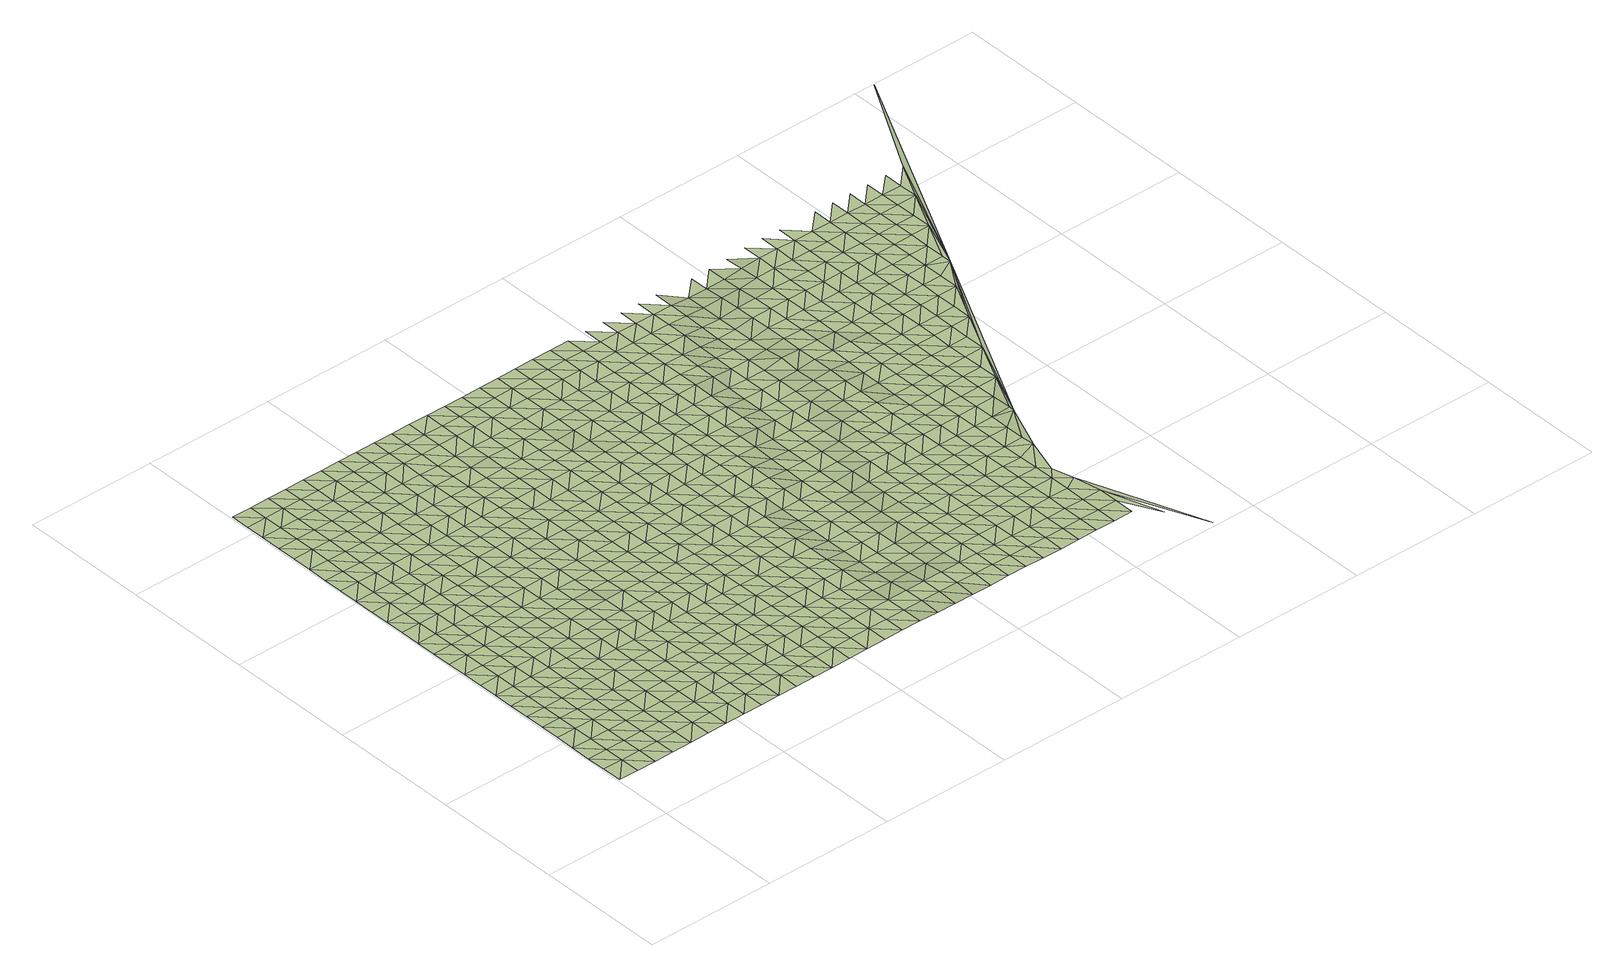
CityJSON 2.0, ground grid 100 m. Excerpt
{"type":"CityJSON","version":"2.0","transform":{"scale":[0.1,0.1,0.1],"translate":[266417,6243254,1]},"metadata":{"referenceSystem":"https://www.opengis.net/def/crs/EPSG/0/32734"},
"CityObjects":{
"terrain1":{"type":"TINRelief","geometry":[{"type":"CompositeSurface","lod":"1","boundaries":[[[0,1,2]],[[3,0,2]],[[1,4,2]],[[5,3,6]],[[2,6,3]],[[4,7,2]],[[5,8,9]],[[6,10,5]],[[11,9,8]],[[5,10,8]],[[6,2,12]],[[7,12,2]],[[11,13,14]],[[10,6,15]],[[13,11,8]],[[12,15,6]],[[14,16,17]],[[14,13,16]],[[12,7,18]],[[8,10,19]],[[15,20,10]],[[17,21,22]],[[13,8,19]],[[10,20,19]],[[21,17,16]],[[15,12,23]],[[18,23,12]],[[24,22,25]],[[13,26,16]],[[22,21,27]],[[20,15,28]],[[26,13,19]],[[24,25,29]],[[22,27,25]],[[23,28,15]],[[21,16,30]],[[31,19,20]],[[30,16,26]],[[32,23,18]],[[20,28,31]],[[33,29,34]],[[21,35,27]],[[29,25,36]],[[26,19,37]],[[35,21,30]],[[38,33,34]],[[39,28,23]],[[29,36,34]],[[31,37,19]],[[32,39,23]],[[27,40,25]],[[30,26,41]],[[27,35,42]],[[43,38,44]],[[28,45,31]],[[37,41,26]],[[40,36,25]],[[27,42,40]],[[34,44,38]],[[39,45,28]],[[30,46,35]],[[47,37,31]],[[30,41,46]],[[36,48,34]],[[43,49,50]],[[44,51,43]],[[45,47,31]],[[39,32,52]],[[42,35,53]],[[36,40,48]],[[54,41,37]],[[55,50,49]],[[43,51,49]],[[46,53,35]],[[56,44,34]],[[45,39,52]],[[32,57,52]],[[47,54,37]],[[56,34,48]],[[42,58,40]],[[46,41,59]],[[53,60,42]],[[61,55,62]],[[63,51,44]],[[47,45,64]],[[49,65,55]],[[54,59,41]],[[48,40,58]],[[42,60,58]],[[56,63,44]],[[52,64,45]],[[62,66,61]],[[67,53,46]],[[62,55,65]],[[59,67,46]],[[52,57,68]],[[48,69,56]],[[54,47,70]],[[49,51,71]],[[63,72,51]],[[64,73,47]],[[74,60,53]],[[69,48,58]],[[75,66,76]],[[54,70,59]],[[49,71,65]],[[66,62,77]],[[51,72,71]],[[47,73,70]],[[67,74,53]],[[78,64,52]],[[79,75,76]],[[63,56,80]],[[77,76,66]],[[56,69,81]],[[68,78,52]],[[60,82,58]],[[62,65,83]],[[74,84,60]],[[63,80,72]],[[85,67,59]],[[86,73,64]],[[56,81,80]],[[83,65,71]],[[59,70,87]],[[69,58,82]],[[88,79,89]],[[60,84,82]],[[78,86,64]],[[90,77,62]],[[74,67,85]],[[76,89,79]],[[59,87,85]],[[73,91,70]],[[83,90,62]],[[69,92,81]],[[72,93,71]],[[72,80,94]],[[73,86,91]],[[95,88,96]],[[97,78,68]],[[84,74,98]],[[89,99,88]],[[92,69,82]],[[76,77,100]],[[70,101,87]],[[83,71,93]],[[90,102,77]],[[72,94,93]],[[85,98,74]],[[103,95,96]],[[81,104,80]],[[78,97,86]],[[88,99,96]],[[68,105,97]],[[101,70,91]],[[89,76,100]],[[82,84,106]],[[100,77,102]],[[81,92,104]],[[87,107,85]],[[106,84,98]],[[108,90,83]],[[109,103,110]],[[80,111,94]],[[83,93,112]],[[87,101,107]],[[92,82,113]],[[99,89,114]],[[91,86,115]],[[96,110,103]],[[111,80,104]],[[86,97,116]],[[90,108,102]],[[98,85,117]],[[113,82,106]],[[83,112,108]],[[100,114,89]],[[93,94,118]],[[101,91,115]],[[117,85,107]],[[115,86,116]],[[99,119,96]],[[109,120,121]],[[92,122,104]],[[94,111,118]],[[110,123,109]],[[97,105,124]],[[114,119,99]],[[122,92,113]],[[125,121,120]],[[100,102,126]],[[101,127,107]],[[106,98,128]],[[112,93,129]],[[102,108,130]],[[109,123,120]],[[117,131,98]],[[110,96,132]],[[111,104,133]],[[124,116,97]],[[105,134,124]],[[127,101,115]],[[118,129,93]],[[114,100,126]],[[113,106,128]],[[119,132,96]],[[126,102,130]],[[133,104,122]],[[128,98,131]],[[135,117,107]],[[108,112,136]],[[123,110,137]],[[111,138,118]],[[139,125,120]],[[135,107,127]],[[129,140,112]],[[119,114,141]],[[115,116,142]],[[132,137,110]],[[138,111,133]],[[116,124,143]],[[136,130,108]],[[122,113,144]],[[117,145,131]],[[128,146,113]],[[112,140,136]],[[126,141,114]],[[127,115,142]],[[129,118,147]],[[145,117,135]],[[142,116,143]],[[132,119,148]],[[124,134,149]],[[120,123,150]],[[133,122,144]],[[113,146,144]],[[147,118,138]],[[137,151,123]],[[119,141,148]],[[139,120,150]],[[152,126,130]],[[135,127,153]],[[154,128,131]],[[140,129,155]],[[130,136,156]],[[123,151,150]],[[131,145,157]],[[137,132,158]],[[138,133,159]],[[160,143,124]],[[142,153,127]],[[155,129,147]],[[126,152,141]],[[128,154,146]],[[148,158,132]],[[152,130,156]],[[144,159,133]],[[149,160,124]],[[154,131,157]],[[140,161,136]],[[151,137,162]],[[145,135,163]],[[143,164,142]],[[165,139,150]],[[161,140,155]],[[153,166,135]],[[144,146,167]],[[148,141,168]],[[147,138,169]],[[158,162,137]],[[159,170,138]],[[160,164,143]],[[156,136,171]],[[163,157,145]],[[154,167,146]],[[152,168,141]],[[135,166,163]],[[172,150,151]],[[155,147,169]],[[173,153,142]],[[171,136,161]],[[138,170,169]],[[174,158,148]],[[175,159,144]],[[151,162,172]],[[164,173,142]],[[156,176,152]],[[177,160,149]],[[167,175,144]],[[168,174,148]],[[165,150,178]],[[179,166,153]],[[154,157,180]],[[161,155,181]],[[176,156,171]],[[157,163,182]],[[183,162,158]],[[184,170,159]],[[164,160,177]],[[149,185,177]],[[172,178,150]],[[173,179,153]],[[169,181,155]],[[180,167,154]],[[186,168,152]],[[174,183,158]],[[175,184,159]],[[182,180,157]],[[163,166,187]],[[186,152,176]],[[171,161,188]],[[162,189,172]],[[173,164,190]],[[178,191,165]],[[181,192,161]],[[179,187,166]],[[175,167,193]],[[174,168,194]],[[169,170,195]],[[183,189,162]],[[184,196,170]],[[177,190,164]],[[176,171,188]],[[197,182,163]],[[193,167,180]],[[161,192,188]],[[186,194,168]],[[198,178,172]],[[181,169,195]],[[199,179,173]],[[170,196,195]],[[187,197,163]],[[185,200,177]],[[201,184,175]],[[189,198,172]],[[199,173,190]],[[183,174,202]],[[186,176,203]],[[194,204,174]],[[175,193,201]],[[205,191,178]],[[187,179,206]],[[180,182,207]],[[192,181,208]],[[188,203,176]],[[197,209,182]],[[189,183,202]],[[196,184,210]],[[190,177,211]],[[174,204,202]],[[198,205,178]],[[206,179,199]],[[195,208,181]],[[207,193,180]],[[210,184,201]],[[211,177,200]],[[207,182,209]],[[192,212,188]],[[194,186,213]],[[214,197,187]],[[203,215,186]],[[198,189,216]],[[205,217,191]],[[208,212,192]],[[187,206,214]],[[194,213,204]],[[195,196,218]],[[199,190,219]],[[202,216,189]],[[186,215,213]],[[210,220,196]],[[211,221,190]],[[203,188,222]],[[201,193,223]],[[209,197,224]],[[193,207,225]],[[208,195,218]],[[219,206,199]],[[212,222,188]],[[196,220,218]],[[224,197,214]],[[219,190,221]],[[202,204,226]],[[227,211,200]],[[205,198,228]],[[223,210,201]],[[223,193,225]],[[216,229,198]],[[215,203,230]],[[213,226,204]],[[205,228,217]],[[212,208,231]],[[207,209,232]],[[222,230,203]],[[198,229,228]],[[224,233,209]],[[234,216,202]],[[220,210,235]],[[214,206,236]],[[211,237,221]],[[206,219,238]],[[218,231,208]],[[225,207,232]],[[226,234,202]],[[237,211,227]],[[210,223,235]],[[232,209,233]],[[215,239,213]],[[236,224,214]],[[230,240,215]],[[236,206,238]],[[222,212,241]],[[242,229,216]],[[218,220,243]],[[217,228,244]],[[231,245,212]],[[225,246,223]],[[239,226,213]],[[219,221,247]],[[234,242,216]],[[215,240,239]],[[235,243,220]],[[221,237,248]],[[230,222,241]],[[233,224,249]],[[246,225,232]],[[212,245,241]],[[229,250,228]],[[251,231,218]],[[238,219,247]],[[249,224,236]],[[247,221,248]],[[252,235,223]],[[243,251,218]],[[229,242,250]],[[253,234,226]],[[240,230,254]],[[237,227,255]],[[226,239,256]],[[252,223,246]],[[228,257,244]],[[238,258,236]],[[232,233,259]],[[260,245,231]],[[241,254,230]],[[249,261,233]],[[234,253,242]],[[243,235,262]],[[255,248,237]],[[226,256,253]],[[227,263,255]],[[257,228,250]],[[258,238,247]],[[251,260,231]],[[246,232,259]],[[235,252,262]],[[259,233,261]],[[241,245,264]],[[240,265,239]],[[266,249,236]],[[254,267,240]],[[251,243,268]],[[244,257,269]],[[266,236,258]],[[260,264,245]],[[252,246,270]],[[256,239,265]],[[250,242,271]],[[247,248,272]],[[242,253,273]],[[240,267,265]],[[262,268,243]],[[248,255,274]],[[275,254,241]],[[249,276,261]],[[259,270,246]],[[257,250,271]],[[258,247,272]],[[264,275,241]],[[271,242,273]],[[276,249,266]],[[272,248,274]],[[255,263,277]],[[252,278,262]],[[260,251,279]],[[268,280,251]],[[253,256,281]],[[282,267,254]],[[265,283,256]],[[270,278,252]],[[257,284,269]],[[266,258,285]],[[259,261,286]],[[260,279,264]],[[275,282,254]],[[251,280,279]],[[261,276,287]],[[281,273,253]],[[288,268,262]],[[289,274,255]],[[256,283,281]],[[284,257,271]],[[272,285,258]],[[270,259,286]],[[288,262,278]],[[277,289,255]],[[286,261,287]],[[265,267,290]],[[282,291,267]],[[292,275,264]],[[293,280,268]],[[276,266,294]],[[272,274,295]],[[296,269,284]],[[264,279,297]],[[285,298,266]],[[278,270,299]],[[265,290,283]],[[271,273,300]],[[273,281,301]],[[267,291,290]],[[288,293,268]],[[289,295,274]],[[282,275,292]],[[294,287,276]],[[299,270,286]],[[264,297,292]],[[266,298,294]],[[284,271,300]],[[280,302,279]],[[303,285,272]],[[300,273,301]],[[281,283,304]],[[305,288,278]],[[280,293,302]],[[295,303,272]],[[291,282,306]],[[307,289,277]],[[305,278,299]],[[283,290,304]],[[296,284,308]],[[309,298,285]],[[286,287,310]],[[279,311,297]],[[292,306,282]],[[287,294,312]],[[313,301,281]],[[288,314,293]],[[295,289,307]],[[277,315,307]],[[300,308,284]],[[303,309,285]],[[311,279,302]],[[299,286,310]],[[316,290,291]],[[304,313,281]],[[314,288,305]],[[310,287,312]],[[297,317,292]],[[294,298,318]],[[316,291,306]],[[301,319,300]],[[320,303,295]],[[308,321,296]],[[297,311,317]],[[309,318,298]],[[305,299,322]],[[290,323,304]],[[302,293,324]],[[313,319,301]],[[293,314,325]],[[295,307,320]],[[306,292,326]],[[327,312,294]],[[310,322,299]],[[323,290,316]],[[328,308,300]],[[311,302,324]],[[309,303,329]],[[326,292,317]],[[324,293,325]],[[318,327,294]],[[315,330,307]],[[319,328,300]],[[329,303,320]],[[331,313,304]],[[314,305,332]],[[312,333,310]],[[304,323,334]],[[322,335,305]],[[336,321,308]],[[316,306,337]],[[311,338,317]],[[326,339,306]],[[327,333,312]],[[319,313,331]],[[332,325,314]],[[318,309,340]],[[304,334,331]],[[328,336,308]],[[305,335,332]],[[329,341,309]],[[338,311,324]],[[323,316,337]],[[342,322,310]],[[320,307,343]],[[337,306,339]],[[307,330,344]],[[345,326,317]],[[327,318,340]],[[309,341,340]],[[333,342,310]],[[328,319,346]],[[343,329,320]],[[336,347,321]],[[345,317,338]],[[343,307,344]],[[348,335,322]],[[323,349,334]],[[324,325,350]],[[331,346,319]],[[325,332,351]],[[326,352,339]],[[333,327,353]],[[342,348,322]],[[349,323,337]],[[338,324,350]],[[354,336,328]],[[341,329,355]],[[352,326,345]],[[350,325,351]],[[340,353,327]],[[334,356,331]],[[344,330,357]],[[332,335,358]],[[354,328,346]],[[355,329,343]],[[334,349,356]],[[348,358,335]],[[347,336,359]],[[337,339,360]],[[345,338,361]],[[342,333,362]],[[339,352,363]],[[353,364,333]],[[346,331,365]],[[366,351,332]],[[340,341,367]],[[344,368,343]],[[359,336,354]],[[355,369,341]],[[350,361,338]],[[349,337,360]],[[348,342,362]],[[365,331,356]],[[360,339,363]],[[368,344,357]],[[358,366,332]],[[333,364,362]],[[353,340,367]],[[341,369,367]],[[352,345,370]],[[350,351,371]],[[372,355,343]],[[347,359,373]],[[361,374,345]],[[358,348,375]],[[349,376,356]],[[354,346,377]],[[365,378,346]],[[366,371,351]],[[372,343,368]],[[370,363,352]],[[364,353,379]],[[362,375,348]],[[345,374,370]],[[376,349,360]],[[377,359,354]],[[380,361,350]],[[355,381,369]],[[377,346,378]],[[367,379,353]],[[382,365,356]],[[368,357,383]],[[371,380,350]],[[381,355,372]],[[358,384,366]],[[364,385,362]],[[382,356,376]],[[375,386,358]],[[360,363,387]],[[388,374,361]],[[363,370,389]],[[379,385,364]],[[373,359,390]],[[365,391,378]],[[371,366,384]],[[367,369,392]],[[372,368,393]],[[359,377,394]],[[358,386,384]],[[369,381,395]],[[380,388,361]],[[376,360,387]],[[375,362,396]],[[391,365,382]],[[387,363,389]],[[383,393,368]],[[370,374,397]],[[379,367,392]],[[390,359,394]],[[369,395,392]],[[385,396,362]],[[388,397,374]],[[386,375,398]],[[382,376,399]],[[380,371,400]],[[377,378,401]],[[381,372,402]],[[378,391,403]],[[384,404,371]],[[393,405,372]],[[406,389,370]],[[385,379,407]],[[396,398,375]],[[387,399,376]],[[394,377,401]],[[402,395,381]],[[380,400,388]],[[397,406,370]],[[401,378,403]],[[371,404,400]],[[392,407,379]],[[372,405,402]],[[393,383,408]],[[391,382,409]],[[387,389,410]],[[384,386,411]],[[399,412,382]],[[398,413,386]],[[394,414,390]],[[395,415,392]],[[396,385,416]],[[406,410,389]],[[407,417,385]],[[409,403,391]],[[384,411,404]],[[397,388,418]],[[405,393,419]],[[382,412,409]],[[414,394,401]],[[386,413,411]],[[395,402,415]],[[388,400,420]],[[421,399,387]],[[398,396,416]],[[419,393,408]],[[385,417,416]],[[397,418,406]],[[422,407,392]],[[410,421,387]],[[388,420,418]],[[404,423,400]],[[405,424,402]],[[425,390,414]],[[422,392,415]],[[413,398,426]],[[427,412,399]],[[401,403,428]],[[403,409,429]],[[404,411,423]],[[424,405,419]],[[430,417,407]],[[416,426,398]],[[421,427,399]],[[410,406,431]],[[414,401,428]],[[400,432,420]],[[415,402,433]],[[406,418,434]],[[428,403,429]],[[422,430,407]],[[409,412,435]],[[419,408,436]],[[432,400,423]],[[433,402,424]],[[421,410,431]],[[413,437,411]],[[416,417,438]],[[406,434,431]],[[426,439,413]],[[427,435,412]],[[425,414,440]],[[415,441,422]],[[430,438,417]],[[442,429,409]],[[411,437,423]],[[420,443,418]],[[424,419,444]],[[428,440,414]],[[413,439,437]],[[415,433,441]],[[420,432,445]],[[446,426,416]],[[427,421,447]],[[435,442,409]],[[436,444,419]],[[443,434,418]],[[431,447,421]],[[438,446,416]],[[420,445,443]],[[428,429,448]],[[432,423,449]],[[430,422,450]],[[440,451,425]],[[422,441,452]],[[453,439,426]],[[433,424,454]],[[442,448,429]],[[449,423,437]],[[444,455,424]],[[434,456,431]],[[427,457,435]],[[430,450,438]],[[446,453,426]],[[447,458,427]],[[422,452,450]],[[459,440,428]],[[445,432,460]],[[441,433,454]],[[434,443,456]],[[424,455,454]],[[442,435,457]],[[444,436,461]],[[427,458,457]],[[460,432,449]],[[448,459,428]],[[462,447,431]],[[437,439,463]],[[453,464,439]],[[465,451,440]],[[441,466,452]],[[446,438,467]],[[462,431,456]],[[438,450,468]],[[437,463,449]],[[443,445,469]],[[455,444,470]],[[459,465,440]],[[439,464,463]],[[466,441,454]],[[445,460,471]],[[448,442,472]],[[473,458,447]],[[453,446,467]],[[457,474,442]],[[470,444,461]],[[438,468,467]],[[456,443,469]],[[462,473,447]],[[445,471,469]],[[448,472,459]],[[452,475,450]],[[455,476,454]],[[465,477,451]],[[442,474,472]],[[452,466,478]],[[464,453,479]],[[460,449,480]],[[449,463,481]],[[476,455,470]],[[456,482,462]],[[457,458,483]],[[475,468,450]],[[467,479,453]],[[473,484,458]],[[452,478,475]],[[471,460,480]],[[466,454,485]],[[482,456,469]],[[449,481,480]],[[457,483,474]],[[470,461,486]],[[465,459,487]],[[458,484,483]],[[459,472,488]],[[485,454,476]],[[489,473,462]],[[464,490,463]],[[468,491,467]],[[479,492,464]],[[465,487,477]],[[466,493,478]],[[489,462,482]],[[459,488,487]],[[468,475,491]],[[474,494,472]],[[490,481,463]],[[495,469,471]],[[476,470,496]],[[464,492,490]],[[466,485,493]],[[480,497,471]],[[484,473,498]],[[499,479,467]],[[474,483,494]],[[486,496,470]],[[482,469,495]],[[498,473,489]],[[499,467,491]],[[471,497,495]],[[472,500,488]],[[475,478,501]],[[477,487,502]],[[478,493,503]],[[504,492,479]],[[505,483,484]],[[506,480,481]],[[485,476,507]],[[500,472,494]],[[481,490,508]],[[496,509,476]],[[491,475,501]],[[499,504,479]],[[484,498,505]],[[478,503,501]],[[489,482,510]],[[488,511,487]],[[480,506,497]],[[493,485,507]],[[495,512,482]],[[481,508,506]],[[476,509,507]],[[483,513,494]],[[514,496,486]],[[511,488,500]],[[510,498,489]],[[515,490,492]],[[491,516,499]],[[510,482,512]],[[505,513,483]],[[504,517,492]],[[487,518,502]],[[493,519,503]],[[497,520,495]],[[516,491,501]],[[500,494,521]],[[508,490,515]],[[522,509,496]],[[518,487,511]],[[492,517,515]],[[519,493,507]],[[497,506,520]],[[523,504,499]],[[513,521,494]],[[514,522,496]],[[512,495,524]],[[525,505,498]],[[501,503,526]],[[498,510,527]],[[523,499,516]],[[508,528,506]],[[507,509,529]],[[502,518,530]],[[503,519,526]],[[520,524,495]],[[517,504,531]],[[505,525,513]],[[511,500,532]],[[521,533,500]],[[527,525,498]],[[528,508,515]],[[522,529,509]],[[510,512,534]],[[516,501,535]],[[531,504,523]],[[518,511,532]],[[536,519,507]],[[506,537,520]],[[524,534,512]],[[532,500,533]],[[526,535,501]],[[522,514,538]],[[515,517,539]],[[537,506,528]],[[529,536,507]],[[540,521,513]],[[541,527,510]],[[513,525,542]],[[517,531,539]],[[518,543,530]],[[526,519,544]],[[523,516,545]],[[546,524,520]],[[534,541,510]],[[535,547,516]],[[521,540,533]],[[528,515,548]],[[529,522,549]],[[513,542,540]],[[543,518,532]],[[536,544,519]],[[546,520,537]],[[545,531,523]],[[538,549,522]],[[548,515,539]],[[545,516,547]],[[524,550,534]],[[525,527,551]],[[552,535,526]],[[541,553,527]],[[554,537,528]],[[555,530,543]],[[550,524,546]],[[544,552,526]],[[551,542,525]],[[532,533,556]],[[536,529,557]],[[533,540,558]],[[551,527,553]],[[528,548,554]],[[549,559,529]],[[539,531,560]],[[561,547,535]],[[531,545,562]],[[563,541,534]],[[543,532,556]],[[546,537,564]],[[544,536,557]],[[534,550,565]],[[556,533,558]],[[552,561,535]],[[529,559,557]],[[549,538,566]],[[560,548,539]],[[562,560,531]],[[564,537,554]],[[540,542,567]],[[541,563,553]],[[545,547,568]],[[534,565,563]],[[542,551,569]],[[555,543,570]],[[552,544,571]],[[561,568,547]],[[567,558,540]],[[550,546,572]],[[559,549,573]],[[542,569,567]],[[556,570,543]],[[557,571,544]],[[564,574,546]],[[575,562,545]],[[554,548,576]],[[548,560,577]],[[566,573,549]],[[572,565,550]],[[551,553,578]],[[553,563,579]],[[568,575,545]],[[546,574,572]],[[576,564,554]],[[561,552,580]],[[555,570,581]],[[576,548,577]],[[571,582,552]],[[569,551,578]],[[557,559,583]],[[584,556,558]],[[558,567,585]],[[578,553,579]],[[573,586,559]],[[560,562,587]],[[568,561,580]],[[575,588,562]],[[552,582,580]],[[563,565,589]],[[571,557,583]],[[556,584,570]],[[574,564,590]],[[565,572,591]],[[584,558,585]],[[559,586,583]],[[569,592,567]],[[573,566,593]],[[577,560,587]],[[587,562,588]],[[590,564,576]],[[589,579,563]],[[575,568,594]],[[565,591,589]],[[592,569,578]],[[581,570,595]],[[582,571,596]],[[594,568,580]],[[585,567,597]],[[577,598,576]],[[572,574,599]],[[586,573,600]],[[584,595,570]],[[596,571,583]],[[590,601,574]],[[588,575,602]],[[597,567,592]],[[598,577,587]],[[593,600,573]],[[591,572,599]],[[603,578,579]],[[582,604,580]],[[579,589,605]],[[602,575,594]],[[574,601,599]],[[606,590,576]],[[585,607,584]],[[595,608,581]],[[604,582,596]],[[578,603,592]],[[583,586,609]],[[607,585,597]],[[603,579,605]],[[606,576,598]],[[600,610,586]],[[591,611,589]],[[587,588,612]],[[594,580,613]],[[602,614,588]],[[590,615,601]],[[616,595,584]],[[596,583,609]],[[599,611,591]],[[613,580,604]],[[586,610,609]],[[600,593,617]],[[598,587,612]],[[612,588,614]],[[615,590,606]],[[616,584,607]],[[597,592,618]],[[605,589,619]],[[602,594,620]],[[592,603,621]],[[595,622,608]],[[604,596,623]],[[611,619,589]],[[594,613,620]],[[607,597,618]],[[606,598,624]],[[625,599,601]],[[610,600,626]],[[592,621,618]],[[595,616,622]],[[609,623,596]],[[601,615,627]],[[614,602,628]],[[612,624,598]],[[626,600,617]],[[599,625,611]],[[603,605,629]],[[604,630,613]],[[619,631,605]],[[620,628,602]],[[601,627,625]],[[616,607,632]],[[610,633,609]],[[623,630,604]],[[629,621,603]],[[615,606,634]],[[618,632,607]],[[629,605,631]],[[624,635,606]],[[633,610,626]],[[612,614,636]],[[620,613,637]],[[628,638,614]],[[639,619,611]],[[634,627,615]],[[623,609,640]],[[611,625,641]],[[606,635,634]],[[630,637,613]],[[621,642,618]],[[626,617,643]],[[616,644,622]],[[624,612,636]],[[636,614,638]],[[632,645,616]],[[640,609,633]],[[619,639,631]],[[646,628,620]],[[611,641,639]],[[621,629,642]],[[644,647,622]],[[630,623,648]],[[616,645,644]],[[637,646,620]],[[649,632,618]],[[635,624,650]],[[625,627,651]],[[633,626,652]],[[648,623,640]],[[627,634,653]],[[654,638,628]],[[649,618,642]],[[650,624,636]],[[652,626,643]],[[651,641,625]],[[629,631,655]],[[630,656,637]],[[631,639,657]],[[627,653,651]],[[646,654,628]],[[635,658,634]],[[659,645,632]],[[640,633,660]],[[630,648,656]],[[642,629,655]],[[649,659,632]],[[655,631,657]],[[658,635,650]],[[660,633,652]],[[636,638,661]],[[654,662,638]],[[639,641,663]],[[653,634,664]],[[646,637,665]],[[641,651,666]],[[637,656,667]],[[642,668,649]],[[652,643,669]],[[644,645,670]],[[650,636,661]],[[640,671,648]],[[661,638,662]],[[664,634,658]],[[659,672,645]],[[660,673,640]],[[663,657,639]],[[654,646,665]],[[641,666,663]],[[668,642,655]],[[637,667,665]],[[674,644,670]],[[656,648,671]],[[653,675,651]],[[645,672,670]],[[640,673,671]],[[660,652,676]],[[675,653,664]],[[659,649,677]],[[662,654,678]],[[658,650,679]],[[649,668,680]],[[652,669,676]],[[661,681,650]],[[666,651,682]],[[655,657,683]],[[656,684,667]],[[657,663,685]],[[665,678,654]],[[659,677,672]],[[664,658,679]],[[673,660,686]],[[649,680,677]],[[650,681,679]],[[682,651,675]],[[684,656,671]],[[668,655,683]],[[683,657,685]],[[676,686,660]],[[666,687,663]],[[688,661,662]],[[665,667,689]],[[678,690,662]],[[673,691,671]],[[675,664,692]],[[687,666,682]],[[684,689,667]],[[673,686,691]],[[668,693,680]],[[670,672,694]],[[661,688,681]],[[688,662,690]],[[679,692,664]],[[672,677,695]],[[684,671,696]],[[685,663,697]],[[676,698,686]],[[699,678,665]],[[693,668,683]],[[671,691,696]],[[670,694,700]],[[697,663,687]],[[672,695,694]],[[689,699,665]],[[680,701,677]],[[679,681,702]],[[682,675,703]],[[692,704,675]],[[705,691,686]],[[685,706,683]],[[707,690,678]],[[680,693,701]],[[688,702,681]],[[687,682,703]],[[706,685,697]],[[699,707,678]],[[675,704,703]],[[677,708,695]],[[709,692,679]],[[684,696,710]],[[689,684,710]],[[693,683,711]],[[708,677,701]],[[702,709,679]],[[697,687,712]],[[688,690,713]],[[707,714,690]],[[711,683,706]],[[699,689,710]],[[695,715,694]],[[716,704,692]],[[703,712,687]],[[693,717,701]],[[713,702,688]],[[713,690,714]],[[709,716,692]],[[695,708,715]],[[717,693,711]],[[694,718,719]],[[706,697,720]],[[721,707,699]],[[712,722,697]],[[710,723,699]],[[708,701,724]],[[709,702,725]],[[703,704,726]],[[718,694,715]],[[716,727,704]],[[711,706,720]],[[707,721,714]],[[724,701,717]],[[697,722,720]],[[725,702,713]],[[699,723,721]],[[712,703,726]],[[704,727,726]],[[708,728,715]],[[729,716,709]],[[717,711,730]],[[708,724,728]],[[709,725,729]],[[722,712,731]],[[713,714,732]],[[714,721,733]],[[720,730,711]],[[718,715,734]],[[727,716,735]],[[726,731,712]],[[732,725,713]],[[732,714,733]],[[735,716,729]],[[734,715,728]],[[724,717,736]],[[722,737,720]],[[723,710,738]],[[730,739,717]],[[718,740,741]],[[731,737,722]],[[721,723,738]],[[724,736,728]],[[726,727,742]],[[717,739,736]],[[740,718,734]],[[735,743,727]],[[730,720,744]],[[729,725,745]],[[725,732,746]],[[738,733,721]],[[731,726,742]],[[737,744,720]],[[727,743,742]],[[745,735,729]],[[745,725,746]],[[739,730,747]],[[748,734,728]],[[728,736,749]],[[737,731,750]],[[732,733,751]],[[744,747,730]],[[733,738,752]],[[734,748,740]],[[743,735,753]],[[742,750,731]],[[728,749,748]],[[746,732,751]],[[751,733,752]],[[735,745,753]],[[739,754,736]],[[747,755,739]],[[744,737,756]],[[742,743,757]],[[750,758,737]],[[754,749,736]],[[746,759,745]],[[739,755,754]],[[740,748,760]],[[753,757,743]],[[747,744,756]],[[737,758,756]],[[759,746,751]],[[761,750,742]],[[740,760,762]],[[763,753,745]],[[757,761,742]],[[755,747,764]],[[748,749,765]],[[749,754,766]],[[745,759,763]],[[767,752,738]],[[768,758,750]],[[756,764,747]],[[751,752,767]],[[757,753,769]],[[765,760,748]],[[761,768,750]],[[749,766,765]],[[763,769,753]],[[755,770,754]],[[756,758,771]],[[751,767,759]],[[764,772,755]],[[761,757,773]],[[768,771,758]],[[766,754,770]],[[763,759,767]],[[755,772,770]],[[760,765,774]],[[757,769,773]],[[775,764,756]],[[768,761,776]],[[760,774,777]],[[771,775,756]],[[766,778,765]],[[769,763,779]],[[773,776,761]],[[780,772,764]],[[770,778,766]],[[767,779,763]],[[771,768,781]],[[738,782,767]],[[775,780,764]],[[774,765,783]],[[769,784,773]],[[776,781,768]],[[779,784,769]],[[778,783,765]],[[770,772,785]],[[786,775,771]],[[780,787,772]],[[788,777,774]],[[776,773,789]],[[786,771,781]],[[770,785,778]],[[772,787,785]],[[774,783,788]],[[784,789,773]],[[781,776,790]],[[791,780,775]],[[779,767,782]],[[775,786,792]],[[789,790,776]],[[780,791,787]],[[784,779,782]],[[778,793,783]],[[778,785,794]],[[775,792,791]],[[786,781,795]],[[782,789,784]],[[790,796,781]],[[778,794,793]],[[788,783,797]],[[787,798,785]],[[792,786,795]],[[795,781,796]],[[787,791,799]],[[800,788,797]],[[797,783,793]],[[798,794,785]],[[801,790,789]],[[787,799,798]],[[789,782,802]],[[790,801,796]],[[791,792,803]],[[795,804,792]],[[789,802,801]],[[793,794,805]],[[803,799,791]],[[805,794,798]],[[792,804,803]],[[806,795,796]],[[782,738,807]],[[796,801,808]],[[809,797,793]],[[793,805,810]],[[798,799,811]],[[795,806,804]],[[802,782,812]],[[806,796,808]],[[799,803,813]],[[797,809,814]],[[809,793,810]],[[801,802,812]],[[799,813,811]],[[805,798,815]],[[803,804,816]],[[812,808,801]],[[816,804,806]],[[815,810,805]],[[815,798,811]],[[817,813,803]],[[816,817,803]],[[806,808,818]],[[808,812,819]],[[809,810,820]],[[810,815,821]],[[811,813,822]],[[818,816,806]],[[818,808,819]],[[817,823,813]],[[820,824,809]],[[820,810,821]],[[811,822,815]],[[813,823,822]],[[825,817,816]],[[816,818,826]],[[782,807,812]],[[821,815,827]],[[819,812,828]],[[817,825,823]],[[827,815,822]],[[825,816,826]],[[818,819,828]],[[821,829,820]],[[829,821,827]],[[822,823,830]],[[826,818,828]],[[823,825,831]],[[832,820,833]],[[822,830,827]],[[823,831,830]],[[833,820,829]],[[825,826,834]],[[828,835,826]],[[807,828,812]],[[834,831,825]],[[829,827,836]],[[827,830,837]],[[826,835,834]],[[829,836,833]],[[827,837,836]],[[838,830,831]],[[838,831,834]],[[828,807,835]],[[830,839,837]],[[833,836,840]],[[839,830,838]],[[807,834,835]],[[833,840,841]],[[837,842,836]],[[837,839,842]],[[838,834,843]],[[844,834,807]],[[836,845,840]],[[839,838,843]],[[843,834,844]],[[845,836,842]],[[839,846,842]],[[840,845,847]],[[846,839,843]],[[840,847,848]],[[845,842,849]],[[849,842,846]],[[807,850,844]],[[843,844,850]],[[851,847,845]],[[851,845,849]],[[846,843,850]],[[849,846,850]],[[851,852,847]],[[847,852,853]],[[849,854,851]],[[854,849,850]],[[807,855,850]],[[852,851,856]],[[851,854,856]],[[852,856,857]],[[854,850,855]],[[852,857,858]],[[856,854,855]],[[859,855,807]],[[855,857,856]],[[857,855,860]],[[857,860,861]],[[860,855,859]],[[862,859,807]]]}]}
},
"vertices":[
[3,605,17],[3,450,19],[154,605,17],[3,755,16],[154,450,19],[3,905,17],[154,755,16],[304,450,18],[154,1055,17],[3,1055,17],[154,905,17],[3,1205,16],[304,605,16],[154,1205,16],[3,1355,17],[304,755,15],[154,1355,17],[3,1510,17],[454,450,19],[304,1055,15],[304,905,15],[154,1510,17],[3,1655,17],[454,605,17],[3,1800,17],[154,1800,17],[304,1205,15],[154,1655,17],[454,755,15],[3,1955,16],[304,1355,16],[454,905,15],[604,450,21],[3,2105,15],[154,2105,15],[304,1510,17],[154,1955,16],[454,1055,16],[3,2255,14],[604,605,20],[304,1800,17],[454,1205,17],[304,1655,17],[3,2405,14],[154,2255,14],[604,755,18],[454,1355,18],[604,905,18],[304,1955,16],[154,2560,14],[3,2560,14],[154,2405,14],[754,605,22],[454,1510,18],[604,1055,18],[3,2705,13],[304,2105,15],[754,450,22],[454,1800,18],[604,1205,20],[454,1655,18],[3,2850,13],[154,2850,13],[304,2255,13],[754,755,20],[154,2705,13],[3,3005,13],[604,1355,21],[905,450,23],[454,1955,16],[754,1055,21],[304,2560,14],[304,2405,14],[754,905,20],[604,1510,21],[3,3155,12],[154,3155,12],[154,3005,13],[905,605,24],[3,3305,13],[454,2255,13],[454,2105,15],[604,1800,21],[304,2705,14],[604,1655,21],[754,1355,22],[905,755,24],[754,1205,22],[3,3455,17],[154,3305,11],[304,2850,13],[905,905,24],[604,1955,17],[454,2560,14],[454,2405,14],[3,3605,17],[154,3605,17],[1055,605,26],[754,1510,23],[154,3455,15],[304,3155,11],[905,1055,24],[304,3005,13],[3,3755,17],[604,2105,15],[1055,450,25],[754,1655,23],[905,1205,24],[454,2850,13],[3,3910,18],[154,3755,18],[604,2255,13],[454,2705,14],[754,1800,23],[304,3305,10],[1055,905,27],[1055,755,27],[905,1355,25],[604,2405,14],[304,3455,13],[154,4055,19],[3,4055,18],[754,1955,18],[154,3910,19],[1205,605,28],[3,4200,18],[454,3155,11],[1055,1055,26],[905,1655,25],[604,2560,14],[454,3005,13],[905,1510,25],[304,3605,17],[754,2105,15],[1205,450,25],[1055,1205,26],[604,2850,14],[304,3755,17],[754,2255,14],[154,4200,18],[604,2705,13],[454,3305,10],[1205,905,30],[1205,755,30],[905,1955,19],[1055,1355,26],[905,1800,25],[754,2405,14],[454,3455,12],[1355,450,26],[304,4055,19],[304,3910,18],[604,3155,11],[1205,1055,26],[1055,1655,26],[754,2560,14],[604,3005,14],[1055,1510,26],[454,3605,17],[905,2105,15],[1355,605,29],[754,2705,12],[454,3755,17],[1205,1355,26],[1355,755,30],[304,4200,18],[1205,1205,26],[1055,1800,25],[604,3305,11],[905,2405,14],[905,2255,14],[754,2850,14],[454,3910,18],[1355,905,30],[604,3455,12],[1055,1955,22],[754,3005,14],[1505,605,29],[454,4055,19],[1355,1055,26],[1205,1655,25],[905,2560,14],[1205,1510,25],[604,3605,15],[1055,2105,16],[1505,450,26],[754,3155,11],[1355,1205,25],[905,2850,13],[604,3755,16],[1505,755,30],[454,4200,18],[905,2705,13],[1205,1800,25],[754,3305,11],[1055,2405,14],[1055,2255,15],[1355,1355,24],[604,3910,15],[1505,905,30],[1656,450,27],[1205,1955,23],[754,3605,15],[905,3005,13],[754,3455,12],[604,4055,16],[1505,1055,26],[1355,1655,24],[1055,2560,14],[1355,1510,24],[1205,2105,16],[1656,605,28],[1055,2705,14],[905,3305,11],[1505,1205,25],[905,3155,11],[754,3755,17],[604,4200,19],[1205,2405,13],[1656,905,30],[1205,2255,15],[1656,755,30],[1055,2850,13],[1355,1955,23],[1505,1355,24],[1355,1800,24],[905,3455,12],[1806,450,27],[754,4055,19],[754,3910,16],[1055,3005,13],[1205,2560,14],[1505,1655,24],[1505,1510,24],[905,3605,13],[1355,2105,17],[1656,1205,26],[1806,605,27],[1656,1055,27],[1055,3305,10],[1055,3155,12],[1205,2850,15],[905,3755,16],[1355,2255,15],[754,4200,19],[1205,2705,15],[1505,1800,24],[1806,905,27],[1806,755,27],[1656,1355,25],[905,3910,17],[1355,2405,13],[1505,1955,23],[1055,3605,12],[1205,3005,15],[1956,605,27],[1055,3455,11],[905,4055,19],[1806,1055,27],[1656,1655,24],[1355,2560,14],[1656,1510,24],[1505,2105,17],[1956,450,28],[1355,2705,14],[1205,3305,11],[1806,1205,27],[1205,3155,12],[1505,2255,15],[905,4200,19],[1656,1800,21],[1055,3910,16],[1956,905,28],[1055,3755,16],[1956,755,28],[1355,2850,14],[1806,1355,26],[2106,450,29],[1656,1955,21],[1505,2560,14],[1505,2405,13],[1205,3605,10],[1355,3005,14],[1205,3455,11],[1055,4055,19],[1956,1055,28],[1806,1655,22],[1806,1510,22],[1656,2105,18],[2106,605,30],[1355,3305,11],[1355,3155,14],[1505,2850,14],[1656,2255,15],[1956,1355,24],[2106,755,28],[1055,4200,19],[1505,2705,14],[1956,1205,26],[1806,1800,21],[1205,3910,17],[1205,3755,13],[1656,2405,13],[2106,905,27],[1355,3455,11],[1806,1955,20],[1505,3005,14],[2256,605,31],[1205,4055,17],[2106,1055,27],[1956,1655,21],[1656,2560,14],[1956,1510,21],[1355,3605,10],[1806,2105,18],[2256,450,30],[1505,3155,14],[1656,2705,14],[2106,1205,25],[1355,3755,13],[2256,755,28],[1205,4200,20],[1956,1800,21],[1505,3305,12],[1806,2405,14],[1806,2255,16],[1656,2850,13],[2106,1355,23],[1355,3910,17],[2256,905,27],[2407,450,32],[1505,3605,10],[1956,2105,18],[2106,1510,21],[1505,3455,10],[1956,1955,20],[1355,4055,17],[1656,3155,15],[1806,2560,14],[1656,3005,13],[2256,1205,22],[2256,1055,25],[2106,1655,21],[2407,755,29],[2407,605,32],[1806,2705,14],[1505,3755,13],[1355,4200,20],[2106,1800,21],[1656,3305,14],[1956,2405,14],[1956,2255,16],[1806,2850,14],[2256,1355,21],[1505,3910,17],[2407,905,24],[1656,3455,14],[2557,450,32],[2106,1955,20],[1505,4055,16],[1806,3155,16],[1956,2560,13],[2256,1655,21],[1806,3005,14],[2256,1510,21],[1656,3605,19],[2106,2105,19],[2407,1205,20],[2557,605,33],[2407,1055,20],[1956,2850,14],[2106,2255,16],[2557,755,30],[1505,4200,19],[1956,2705,14],[2256,1800,21],[1806,3305,13],[1656,3910,17],[1656,3755,16],[2407,1355,21],[2106,2405,14],[2557,905,19],[1806,3455,14],[2707,450,24],[2256,2105,18],[2407,1510,20],[2256,1955,20],[1956,3155,15],[2106,2560,13],[1956,3005,14],[1656,4200,18],[1806,3605,17],[2557,1205,16],[2707,605,33],[1656,4055,16],[2557,1055,17],[2407,1655,20],[2106,2705,14],[2407,1800,20],[1956,3305,13],[2256,2405,14],[1806,3910,16],[2707,905,16],[1806,3755,15],[2256,2255,16],[2707,755,31],[2106,2850,14],[2557,1355,16],[2857,450,24],[1956,3605,14],[2106,3005,14],[2407,2105,17],[1956,3455,13],[2407,1955,20],[1806,4055,16],[2707,1055,7],[2557,1655,18],[2557,1510,18],[2256,2705,14],[2857,605,33],[2256,2560,13],[2106,3155,14],[2707,1205,5],[2407,2255,16],[2857,755,31],[1806,4200,16],[2557,1800,20],[2106,3305,15],[1956,3910,17],[1956,3755,15],[2707,1355,5],[2256,3005,16],[2407,2405,15],[2857,905,16],[2256,2850,16],[2106,3455,15],[3007,450,21],[2557,2105,17],[2707,1510,5],[2557,1955,19],[1956,4055,17],[2857,1055,7],[2106,3605,18],[2407,2705,18],[3007,605,30],[2407,2560,15],[2707,1655,5],[2256,3155,16],[2106,3755,18],[2557,2255,18],[2857,1355,5],[1956,4200,16],[2857,1205,5],[2707,1800,5],[3007,905,15],[3007,755,29],[2407,2850,18],[2256,3455,22],[2256,3305,22],[2106,3910,19],[2557,2405,19],[3158,450,21],[2407,3005,18],[2707,2105,12],[2707,1955,7],[2106,4055,18],[3007,1055,11],[2857,1655,5],[2857,1510,5],[2557,2705,20],[3158,605,27],[2557,2560,19],[2256,3755,22],[2407,3155,20],[2256,3605,22],[3007,1355,7],[3158,755,31],[2106,4200,17],[3007,1205,8],[2857,1800,5],[2707,2405,22],[2707,2255,17],[2557,2850,21],[2407,3455,25],[2407,3305,24],[3158,905,26],[3308,450,24],[2256,4055,21],[2256,3910,23],[2557,3005,21],[2857,2105,12],[3007,1510,5],[2857,1955,7],[3158,1055,25],[2407,3605,24],[2707,2705,22],[3308,605,27],[2707,2560,22],[2557,3155,22],[3007,1655,5],[2407,3755,23],[3158,1355,19],[2256,4200,20],[3158,1205,22],[3007,1800,4],[2557,3305,22],[2857,2405,22],[3308,905,27],[2857,2255,17],[3308,755,29],[2707,3005,22],[2407,3910,23],[2707,2850,22],[2557,3455,23],[3458,450,22],[3007,2105,4],[3158,1510,13],[3007,1955,4],[2407,4055,23],[3308,1055,24],[2857,2560,22],[2557,3605,23],[3458,605,25],[3158,1655,13],[2857,2705,22],[2707,3305,22],[3308,1205,22],[2707,3155,22],[3007,2255,6],[3458,755,26],[2407,4200,20],[3158,1800,7],[2557,3910,23],[2557,3755,23],[2857,2850,22],[3308,1355,21],[3458,905,26],[3007,2405,11],[3608,450,19],[3158,1955,5],[2707,3605,23],[2857,3005,22],[2707,3455,23],[2557,4055,24],[3458,1055,23],[3308,1655,20],[3007,2560,18],[3308,1510,20],[3158,2105,4],[3608,605,22],[3007,2705,22],[2857,3305,22],[3458,1205,20],[2857,3155,22],[3158,2255,4],[2557,4200,21],[2707,3910,23],[3608,905,24],[2707,3755,23],[3608,755,24],[3308,1955,13],[3458,1355,18],[3308,1800,17],[3007,3005,22],[3158,2405,4],[3007,2850,22],[3758,450,18],[2857,3605,23],[3458,1510,18],[2857,3455,23],[2707,4055,24],[3608,1055,20],[3158,2705,14],[3758,605,20],[3158,2560,7],[3458,1655,18],[3308,2255,5],[3308,2105,7],[3007,3305,23],[3007,3155,22],[3608,1355,17],[2707,4200,21],[3608,1205,18],[3758,905,23],[2857,3910,23],[2857,3755,22],[3758,755,22],[3458,1955,19],[3458,1800,19],[3158,3005,18],[3308,2405,4],[3158,2850,18],[3007,3455,23],[3908,450,18],[3608,1510,16],[2857,4055,24],[3758,1055,21],[3007,3605,24],[3458,2105,17],[3308,2705,4],[3908,605,19],[3308,2560,4],[3608,1655,16],[3158,3305,22],[3758,1205,19],[3158,3155,21],[3458,2255,12],[3007,3755,23],[2857,4200,23],[3908,905,23],[3908,755,20],[3308,2850,6],[3608,1955,16],[3758,1355,18],[3608,1800,16],[3458,2405,7],[3007,3910,23],[4058,450,19],[3158,3605,22],[3308,3005,6],[3758,1510,17],[3158,3455,22],[3007,4055,23],[3908,1055,22],[3608,2105,18],[3458,2705,4],[4058,605,21],[3458,2560,4],[3758,1655,17],[3308,3305,15],[3908,1205,21],[3308,3155,9],[3158,3755,22],[4058,755,21],[3608,2405,20],[3608,2255,22],[3758,1955,15],[3908,1355,20],[3758,1800,15],[3458,3005,4],[4058,905,24],[3458,2850,4],[3308,3455,18],[4209,450,19],[3158,4055,23],[3158,3910,23],[3908,1510,20],[3007,4200,23],[4058,1055,22],[3308,3605,21],[3758,2105,14],[3608,2705,6],[4209,605,21],[3608,2560,13],[3908,1655,19],[3458,3305,4],[4058,1205,22],[3458,3155,5],[3758,2255,18],[3308,3755,21],[4209,755,21],[3908,1955,16],[3908,1800,19],[3608,3005,5],[3758,2405,21],[4058,1510,18],[3608,2850,5],[4058,1355,20],[3458,3455,7],[4359,450,21],[3308,4055,23],[4209,1055,22],[3308,3910,22],[4209,905,24],[3158,4200,23],[3758,2560,23],[4359,605,22],[3458,3755,19],[4058,1655,17],[3908,2255,17],[3458,3605,14],[3908,2105,15],[3758,2705,24],[3608,3305,4],[4209,1205,22],[3608,3155,4],[4359,755,22],[3758,2850,21],[4058,1955,14],[4209,1355,20],[4058,1800,17],[4316,964,24],[3908,2405,18],[3608,3455,4],[3458,4055,21],[3458,3910,21],[4275,1135,22],[3758,3005,12],[4509,305,23],[4209,1510,18],[3308,4200,23],[3608,3605,4],[4058,2105,13],[3908,2705,24],[3908,2560,20],[4659,5,34],[3758,3155,27],[4209,1655,17],[3608,3755,9],[4058,2255,11],[4363,1408,21],[3758,3305,12],[3908,2850,28],[4209,1955,14],[4209,1800,17],[3608,3910,17],[4058,2405,11],[3758,3455,6],[3608,4055,20],[3458,4200,22],[3908,3155,23],[4359,1655,19],[3908,3005,27],[4359,1510,19],[3758,3605,5],[4209,2105,13],[4058,2705,15],[4058,2560,13],[3758,3755,4],[4209,2255,11],[3908,3305,25],[4058,2850,18],[4359,1955,16],[4359,1800,19],[3758,3910,4],[4209,2405,11],[3908,3605,24],[4058,3005,23],[4502,1754,26],[3908,3455,25],[3758,4055,5],[3608,4200,21],[4209,2705,15],[4209,2560,13],[4058,3155,23],[4359,2255,13],[4359,2105,14],[4058,3305,25],[3908,3910,11],[3908,3755,19],[4209,2850,18],[4509,1955,20],[4509,1800,26],[4359,2405,11],[4058,3605,24],[4058,3455,25],[4209,3155,16],[4359,2560,13],[4209,3005,23],[4509,2105,17],[3908,4055,4],[4359,2705,15],[3908,4200,3],[4509,2255,15],[4209,3305,20],[4058,3910,11],[4058,3755,19],[4659,2105,18],[4359,2850,16],[4509,2405,12],[4209,3605,23],[4359,3005,16],[4209,3455,22],[4509,2560,12],[4058,4055,4],[4359,3155,16],[4509,2705,15],[4058,4200,3],[4209,3755,25],[4659,2255,16],[4359,3305,15],[4509,2850,17],[4809,2405,14],[4209,3910,25],[4659,2405,14],[4359,3605,19],[4509,3005,16],[4359,3455,17],[4209,4055,18],[4659,2560,12],[4659,2705,16],[4509,3305,16],[4509,3155,17],[4359,3910,25],[4359,3755,22],[4659,3005,17],[4659,2850,18],[4359,4055,27],[4509,3605,16],[4509,3455,17],[4209,4200,9],[4809,2705,16],[4809,2560,13],[4659,3305,17],[4659,3155,18],[4509,3755,18],[4809,3005,18],[5260,3232,18],[4809,2850,19],[4509,4055,25],[4509,3910,21],[4659,3605,17],[4960,2705,16],[4659,3455,17],[4359,4200,26],[4659,3755,16],[4809,3155,18],[4809,3305,18],[4960,3005,18],[4960,2850,18],[4659,4055,20],[4659,3910,17],[4809,3605,18],[4809,3455,17],[4509,4200,28],[4960,3305,18],[4960,3155,19],[4809,3755,18],[5110,3005,19],[4809,3910,17],[4960,3605,18],[4960,3455,18],[4659,4200,23],[4809,4055,19],[5110,3305,18],[5110,3155,20],[4960,3910,17],[4960,3755,18],[5110,3455,17],[5110,3605,18],[4960,4055,18],[4960,4200,20],[5110,3755,18],[5260,3455,18],[5260,3305,18],[5110,3910,17],[5260,3605,19],[5110,4055,17],[5110,4200,18],[5260,3755,19],[5410,3605,19],[5260,3910,17],[5260,4055,14],[5260,4200,15],[5410,3755,19],[5560,3910,17],[5410,3910,17],[5410,4055,14],[5410,4200,15],[5711,4200,14],[5560,4055,14],[5560,4200,14],[6146,4975,17]
]}
